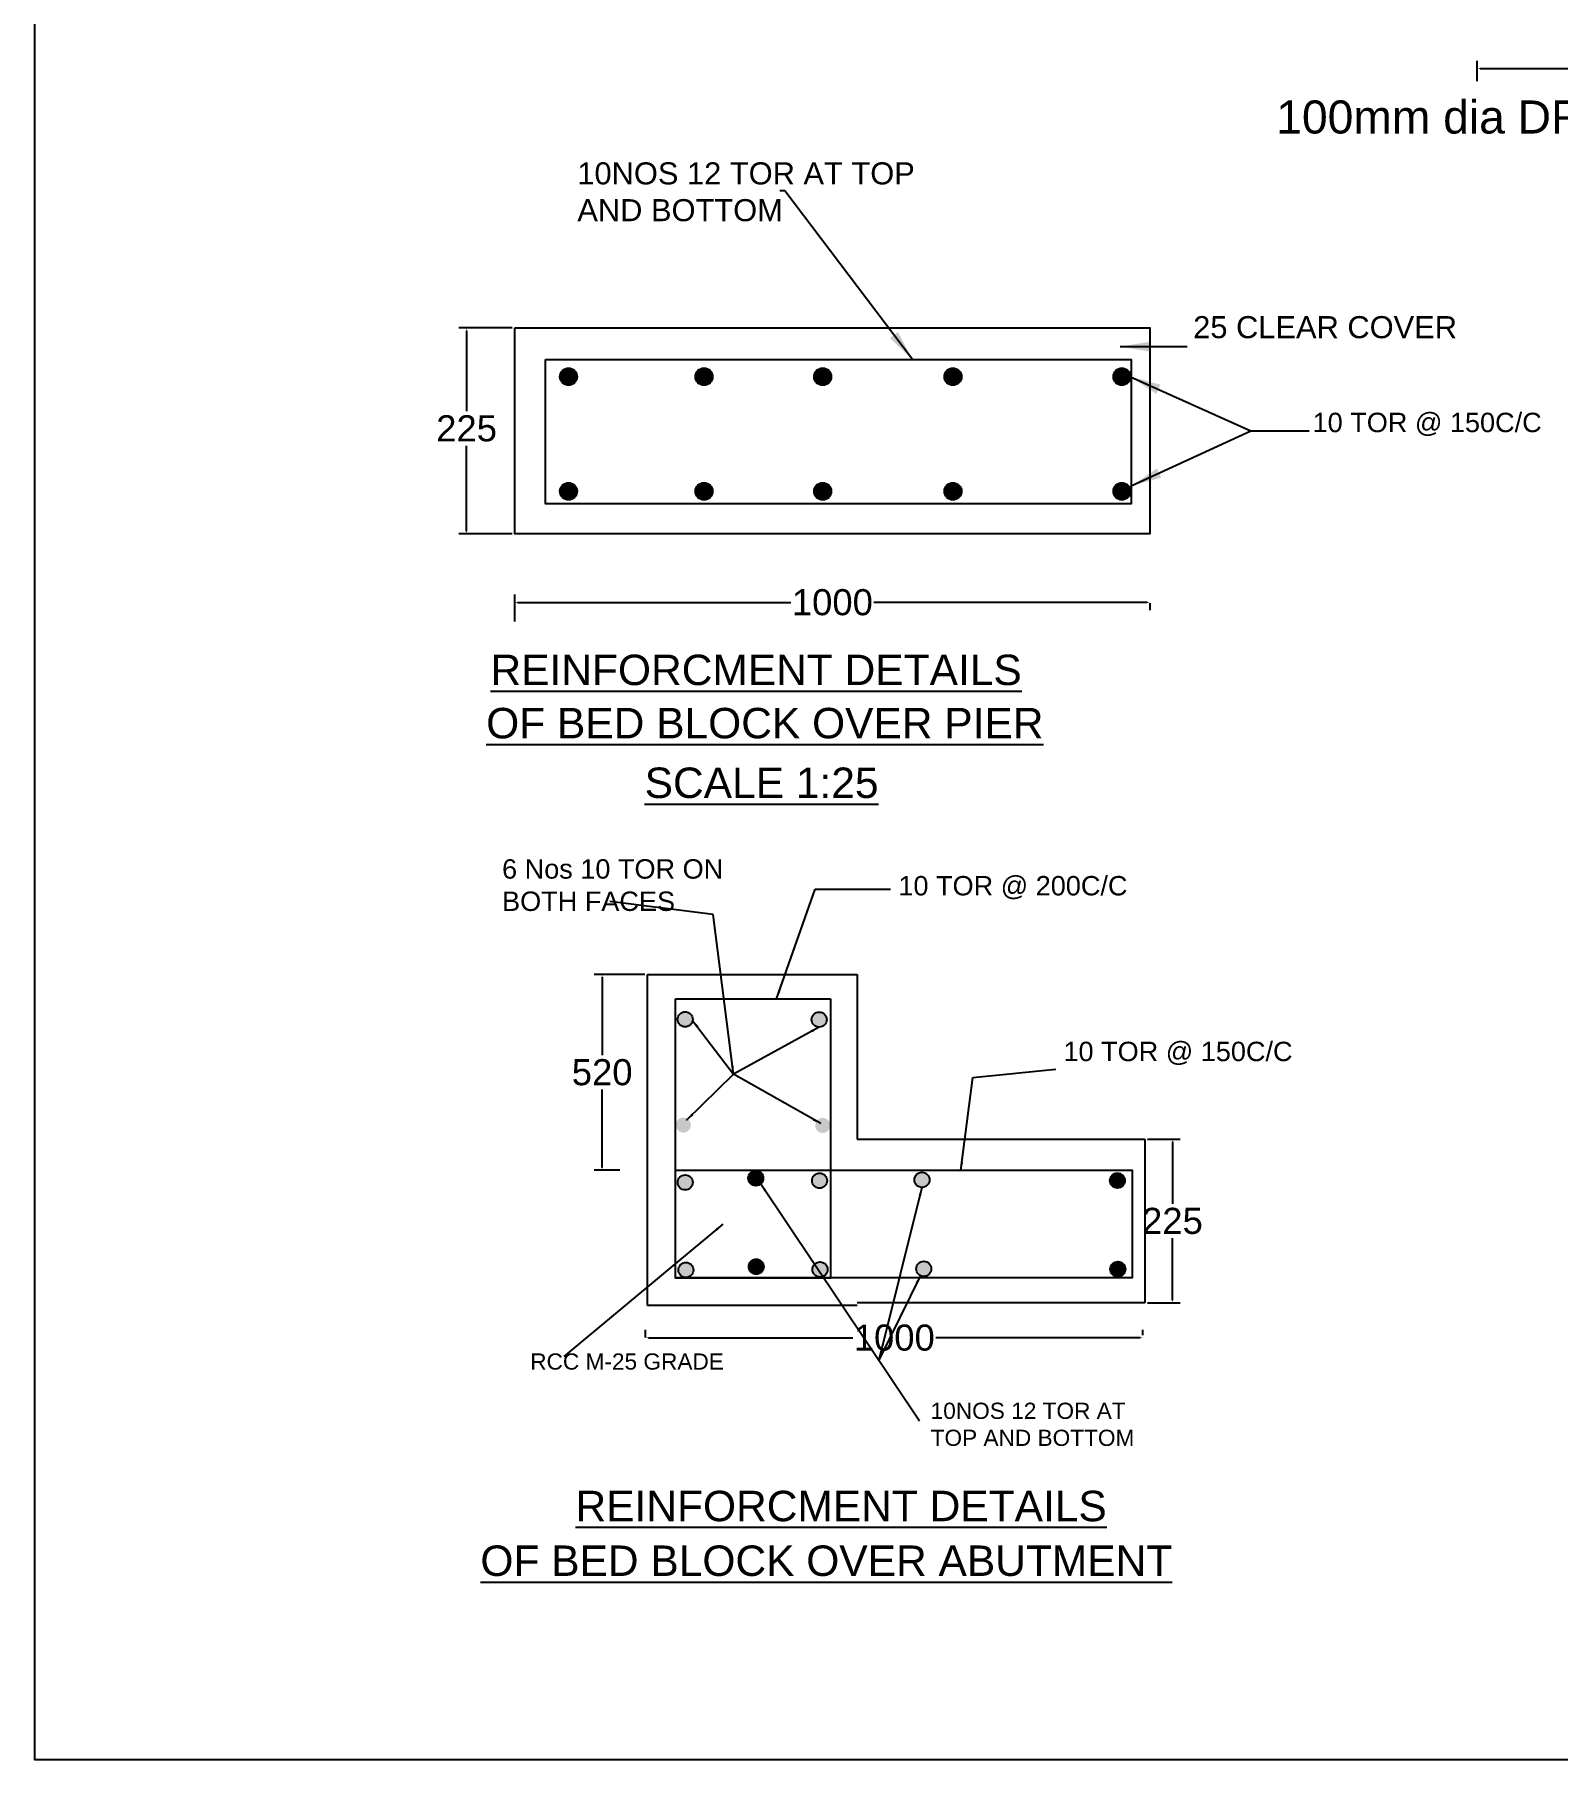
# Model space of a CAD drawing. Header units: inches. Extents: x 0 to 11487, y 0 to 10656.
# Drawn here: x 330.6 to 365.64, y 184.5 to 224.18 of the extents above; entities that cross this region are included whole.
import ezdxf

# ---------------------------------------------------------------- set-up
doc = ezdxf.new("R2010")
doc.units = ezdxf.units.IN
doc.header["$MEASUREMENT"] = 0
for name, color, linetype in [('DIMENSION', 255, 'Continuous'), ('DRAWING', 7, 'Continuous'), ('HATCH', 7, 'Continuous'), ('TEXT', 255, 'Continuous')]:
    doc.layers.add(name, color=color, linetype=linetype)
doc.styles.get("Standard").update_dxf_attribs({"font": 'arial.ttf'})
doc.styles.add('TIMES NEW ROMAN', font='times.ttf')
doc.dimstyles.new('dig', dxfattribs={"dimtxt": 0.125, "dimasz": 0.0625, "dimexe": 0.18, "dimexo": 0.0625, "dimgap": 0.09, "dimtad": 0, "dimtih": 1, "dimtoh": 1, "dimdec": 4, "dimzin": 0, "dimdsep": 46, "dimtxsty": 'Standard', "dimcen": 0.09, "dimadec": 0, "dimazin": 0, "dimtfac": 1, "dimtdec": 4, "dimtofl": 0, "dimtmove": 0, "dimatfit": 3, "dimldrblk": 'ARCHTICK', "dimfxl": 1, "dimtolj": 1, "dimtzin": 0, "dimarcsym": 0})
doc.dimstyles.new('ISO-25', dxfattribs={"dimtxt": 0.636364, "dimasz": 0.703125, "dimexe": 1.25, "dimexo": 0.625, "dimtad": 0, "dimtih": 1, "dimtoh": 1, "dimlfac": 100, "dimtxsty": 'TIMES NEW ROMAN', "dimcen": 2.5, "dimadec": 0, "dimazin": 0, "dimtfac": 1, "dimtmove": 0, "dimatfit": 3, "dimfxl": 1, "dimarcsym": 0})
doc.dimstyles.get("Standard").update_dxf_attribs({"dimtxt": 0.18, "dimasz": 0.1875, "dimexe": 0.18, "dimexo": 0.0625, "dimgap": 0.09, "dimtad": 0, "dimtih": 1, "dimtoh": 1, "dimdec": 4, "dimzin": 0, "dimdsep": 46, "dimtxsty": 'Standard', "dimcen": 0.09, "dimadec": 0, "dimazin": 0, "dimtfac": 1, "dimtdec": 4, "dimtofl": 0, "dimtmove": 0, "dimatfit": 3, "dimfxl": 1, "dimtolj": 1, "dimtzin": 0, "dimarcsym": 0})

# ---------------------------------------------------------------- blocks, each defined once
blk = doc.blocks.new('*D54')
at = {"layer": 'Defpoints', "color": 0, "ltscale": 0.02, "transparency": 16777216}
for p in [(344.659, 194.145), (356.101, 194.198), (356.101, 194.198)]:
    blk.add_point(p, dxfattribs=at)
at = {"layer": 'DIMENSION', "color": 0, "lineweight": -2, "ltscale": 0.02, "transparency": 16777216}
for p, q in [((344.659, 194.207), (344.659, 194.378)), ((344.722, 194.198), (349.423, 194.198)), ((356.038, 194.198), (351.336, 194.198)), ((356.101, 194.26), (356.101, 194.378))]:
    blk.add_line(p, q, dxfattribs=at)
at = {"layer": 'DIMENSION', "color": 0, "ltscale": 0.02, "transparency": 16777216}
for points in [[(344.722, 194.208), (344.722, 194.187), (344.659, 194.198)], [(356.038, 194.208), (356.038, 194.187), (356.101, 194.198)]]:
    blk.add_solid(points, dxfattribs=at)
at = {"layer": 'DIMENSION', "color": 0, "ltscale": 0.02, "transparency": 16777216, "insert": (350.38, 194.198), "char_height": 0.6, "attachment_point": 5}
blk.add_mtext('\\A1;1000', dxfattribs=at)
blk = doc.blocks.new('_ArchTick')
at = {"color": 0, "linetype": 'ByBlock', "const_width": 0.15}
blk.add_lwpolyline([(-0.5, -0.5), (0.5, 0.5)], dxfattribs=at)
blk = doc.blocks.new('*D55')
at = {"layer": 'Defpoints', "color": 0, "ltscale": 0.02, "transparency": 16777216}
for p in [(344.705, 202.555), (343.659, 198.052), (344.131, 198.052)]:
    blk.add_point(p, dxfattribs=at)
at = {"layer": 'DIMENSION', "color": 0, "lineweight": -2, "ltscale": 0.02, "transparency": 16777216}
for p, q in [((344.642, 202.555), (343.479, 202.555)), ((343.659, 202.493), (343.659, 200.7)), ((343.659, 198.114), (343.659, 199.907)), ((344.069, 198.052), (343.479, 198.052))]:
    blk.add_line(p, q, dxfattribs=at)
at = {"layer": 'DIMENSION', "color": 0, "ltscale": 0.02, "transparency": 16777216}
for points in [[(343.649, 202.493), (343.669, 202.493), (343.659, 202.555)], [(343.649, 198.114), (343.669, 198.114), (343.659, 198.052)]]:
    blk.add_solid(points, dxfattribs=at)
at = {"layer": 'DIMENSION', "color": 0, "ltscale": 0.02, "transparency": 16777216, "insert": (343.659, 200.303), "char_height": 0.6, "attachment_point": 5}
blk.add_mtext('\\A1;520', dxfattribs=at)
blk = doc.blocks.new('*D56')
at = {"layer": 'Defpoints', "color": 0, "ltscale": 0.02, "transparency": 16777216}
for p in [(356.146, 198.765), (356.146, 195.001), (356.78, 195.001)]:
    blk.add_point(p, dxfattribs=at)
at = {"layer": 'DIMENSION', "color": 0, "lineweight": -2, "ltscale": 0.02, "transparency": 16777216}
for p, q in [((356.209, 198.765), (356.96, 198.765)), ((356.78, 198.703), (356.78, 197.279)), ((356.78, 195.063), (356.78, 196.486)), ((356.209, 195.001), (356.96, 195.001))]:
    blk.add_line(p, q, dxfattribs=at)
at = {"layer": 'DIMENSION', "color": 0, "ltscale": 0.02, "transparency": 16777216}
for points in [[(356.77, 198.703), (356.79, 198.703), (356.78, 198.765)], [(356.77, 195.063), (356.79, 195.063), (356.78, 195.001)]]:
    blk.add_solid(points, dxfattribs=at)
at = {"layer": 'DIMENSION', "color": 0, "ltscale": 0.02, "transparency": 16777216, "insert": (356.78, 196.883), "char_height": 0.6, "attachment_point": 5}
blk.add_mtext('\\A1;225', dxfattribs=at)
blk = doc.blocks.new('*D62')
at = {"layer": 'Defpoints', "color": 0, "ltscale": 0.02, "transparency": 16777216}
for p in [(341.648, 217.426), (340.54, 212.69), (341.648, 212.69)]:
    blk.add_point(p, dxfattribs=at)
at = {"layer": 'DIMENSION', "color": 0, "lineweight": -2, "ltscale": 0.02, "transparency": 16777216}
for p, q in [((341.586, 217.426), (340.36, 217.426)), ((340.54, 217.363), (340.54, 215.511)), ((340.54, 212.752), (340.54, 214.718)), ((341.586, 212.69), (340.36, 212.69))]:
    blk.add_line(p, q, dxfattribs=at)
at = {"layer": 'DIMENSION', "color": 0, "ltscale": 0.02, "transparency": 16777216}
for points in [[(340.53, 217.363), (340.55, 217.363), (340.54, 217.426)], [(340.53, 212.752), (340.55, 212.752), (340.54, 212.69)]]:
    blk.add_solid(points, dxfattribs=at)
at = {"layer": 'DIMENSION', "color": 0, "ltscale": 0.02, "transparency": 16777216, "insert": (340.54, 215.114), "char_height": 0.6, "attachment_point": 5}
blk.add_mtext('\\A1;225', dxfattribs=at)
blk = doc.blocks.new('*D61')
at = {"layer": 'Defpoints', "color": 0, "ltscale": 0.02, "transparency": 16777216}
for p in [(356.263, 211.16), (356.263, 211.114), (341.648, 210.611)]:
    blk.add_point(p, dxfattribs=at)
at = {"layer": 'DIMENSION', "color": 0, "lineweight": -2, "ltscale": 0.02, "transparency": 16777216}
for p, q in [((341.648, 210.673), (341.648, 211.294)), ((341.711, 211.114), (347.999, 211.114)), ((356.201, 211.114), (349.912, 211.114)), ((356.263, 211.098), (356.263, 210.934))]:
    blk.add_line(p, q, dxfattribs=at)
at = {"layer": 'DIMENSION', "color": 0, "ltscale": 0.02, "transparency": 16777216}
for points in [[(341.711, 211.125), (341.711, 211.104), (341.648, 211.114)], [(356.201, 211.125), (356.201, 211.104), (356.263, 211.114)]]:
    blk.add_solid(points, dxfattribs=at)
at = {"layer": 'DIMENSION', "color": 0, "ltscale": 0.02, "transparency": 16777216, "insert": (348.956, 211.114), "char_height": 0.6, "attachment_point": 5}
blk.add_mtext('\\A1;1000', dxfattribs=at)
blk = doc.blocks.new('*D87')
at = {"layer": 'Defpoints', "color": 0, "ltscale": 0.02, "transparency": 16777216}
for p in [(363.793, 223.038), (399.158, 223.393), (399.158, 223.038)]:
    blk.add_point(p, dxfattribs=at)
at = {"layer": 'DIMENSION', "color": 0, "lineweight": -2, "ltscale": 0.02, "transparency": 16777216}
for p, q in [((363.793, 223.101), (363.793, 223.573)), ((399.158, 223.101), (399.158, 223.573)), ((363.856, 223.393), (380.479, 223.393)), ((399.095, 223.393), (382.473, 223.393))]:
    blk.add_line(p, q, dxfattribs=at)
at = {"layer": 'DIMENSION', "color": 0, "ltscale": 0.02, "transparency": 16777216}
for points in [[(363.856, 223.404), (363.856, 223.383), (363.793, 223.393)], [(399.095, 223.404), (399.095, 223.383), (399.158, 223.393)]]:
    blk.add_solid(points, dxfattribs=at)
at = {"layer": 'DIMENSION', "color": 0, "ltscale": 0.02, "transparency": 16777216, "insert": (381.476, 223.393), "char_height": 0.6, "attachment_point": 5}
blk.add_mtext('\\A1;4700', dxfattribs=at)

msp = doc.modelspace()

# ---------------------------------------------------------------- hatches: boundary and pattern name
at = {"layer": 'HATCH'}
for points in [[(342.68652, 216.30438, 1), (343.08161, 216.30438, 1)], [(345.80566, 216.30438, 1), (346.20075, 216.30438, 1)], [(348.53533, 216.30438, 1), (348.93042, 216.30438, 1)], [(351.53173, 216.30438, 1), (351.92682, 216.30438, 1)], [(355.41989, 216.30438, 1), (355.81498, 216.30438, 1)], [(342.68652, 213.66891, 1), (343.08161, 213.66891, 1)], [(345.80566, 213.66891, 1), (346.20075, 213.66891, 1)], [(348.53533, 213.66891, 1), (348.93042, 213.66891, 1)], [(351.53173, 213.66891, 1), (351.92682, 213.66891, 1)], [(355.41989, 213.66891, 1), (355.81498, 213.66891, 1)], [(347.01967, 197.86917, 1), (347.36669, 197.86917, 1)], [(355.34012, 197.81326, 1), (355.68713, 197.81326, 1)], [(347.03008, 195.83271, 1), (347.37709, 195.83271, 1)], [(355.35052, 195.7768, 1), (355.69753, 195.7768, 1)]]:
    msp.add_hatch(color=256, dxfattribs=at).paths.add_polyline_path(points)
h = msp.add_hatch(color=256, dxfattribs=at)
h.paths.add_polyline_path([(348.47872, 201.51758, 1), (348.82574, 201.51758, 1)])
h.paths.add_polyline_path([(345.74183, 201.52255, 1), (345.39482, 201.52255, 1)])
h = msp.add_hatch(color=256, dxfattribs=at)
h.paths.add_polyline_path([(348.85953, 199.20166, 0.67483263), (348.5611, 199.08124, 0.28343791), (348.65665, 198.92623)])
h.paths.add_polyline_path([(348.90289, 199.03898), (348.90289, 199.12349, 0.1310024), (348.85953, 199.20166), (348.65665, 198.92623, 0.48022334)])
h.paths.add_polyline_path([(345.56416, 199.26053), (345.49191, 199.26053, 0.18293728), (345.38859, 199.19406), (345.58028, 198.92537, 0.32720785), (345.70154, 199.09082, 0.35403658)])
h.paths.add_polyline_path([(345.38859, 199.19406, 0.16069185), (345.35453, 199.09082, 0.50692297), (345.58028, 198.92537)])
h = msp.add_hatch(color=256, dxfattribs=at)
h.paths.add_polyline_path([(351.19039, 197.83012, 1), (350.84338, 197.83012, 1)])
h.paths.add_polyline_path([(351.23114, 195.78297, 1), (350.88413, 195.78297, 1)])
h.paths.add_polyline_path([(348.84501, 195.76826, 1), (348.498, 195.76826, 1)])
h.paths.add_polyline_path([(348.48759, 197.81292, 1), (348.83461, 197.81292, 1)])
h.paths.add_polyline_path([(345.39717, 197.77141, 1), (345.74418, 197.77141, 1)])
h.paths.add_polyline_path([(345.41274, 195.75789, 1), (345.75975, 195.75789, 1)])

# ---------------------------------------------------------------- linework, layer by layer
at = {"layer": 'DRAWING'}
for p, q in [((344.70462, 194.93677), (344.70462, 202.55529)), ((349.5256, 202.55529), (349.5256, 198.76507)), ((349.5256, 198.76507), (356.14609, 198.76507)), ((349.5256, 194.93677), (344.70462, 194.93677)), ((356.14609, 195.00053), (349.5256, 195.00053))]:
    msp.add_line(p, q, dxfattribs=at)
at = {"layer": 'DRAWING', "ltscale": 0.02}
for points in [[(341.64801, 217.42594), (356.2633, 217.42594), (356.2633, 212.68973), (341.64801, 212.68973)], [(342.35464, 216.70259), (355.83242, 216.70259), (355.83242, 213.37864), (342.35464, 213.37864)]]:
    msp.add_lwpolyline(points, close=True, dxfattribs=at)
for points in [[(344.70462, 202.55529), (349.5256, 202.55529)], [(345.34819, 201.99564), (348.90991, 201.99564)], [(356.14609, 198.76507), (356.14609, 195.00053)]]:
    msp.add_lwpolyline(points, dxfattribs=at)
at = {"layer": 'DRAWING'}
msp.add_lwpolyline([(348.90991, 201.99564), (348.90991, 195.57211), (345.34819, 195.57211), (345.34819, 201.99564)], dxfattribs=at)
msp.add_lwpolyline([(345.34819, 198.05165), (355.85435, 198.05165), (355.85435, 195.57503), (345.34819, 195.57503)], close=True, dxfattribs=at)
for centre, radius in [((342.88407, 216.30438), 0.19755), ((346.00321, 216.30438), 0.19755), ((348.73288, 216.30438), 0.19755), ((351.72927, 216.30438), 0.19755), ((355.61744, 216.30438), 0.19755), ((342.88407, 213.66891), 0.19755), ((346.00321, 213.66891), 0.19755), ((348.73288, 213.66891), 0.19755), ((351.72927, 213.66891), 0.19755), ((355.61744, 213.66891), 0.19755), ((345.56833, 201.52255), 0.17351), ((348.65223, 201.51758), 0.17351), ((347.19318, 197.86917), 0.17351), ((351.01689, 197.83012), 0.17351), ((345.57067, 197.77141), 0.17351), ((348.6611, 197.81292), 0.17351), ((355.51362, 197.81326), 0.17351), ((345.58625, 195.75789), 0.17351), ((347.20358, 195.83271), 0.17351), ((348.6715, 195.76826), 0.17351), ((351.05764, 195.78297), 0.17351), ((355.52403, 195.7768), 0.17351)]:
    msp.add_circle(centre, radius, dxfattribs=at)
at = {"layer": 'TEXT', "ltscale": 0.02}
msp.add_lwpolyline([(431.92859, 264.40729), (330.5986, 264.40729), (330.5986, 184.49722), (431.92859, 184.49722)], close=True, dxfattribs=at)

# ---------------------------------------------------------------- texts
at = {"layer": 'TEXT'}
for p in [(341.08951, 209.21171), (343.04551, 189.97861)]:
    msp.add_text('%%UREINFORCMENT DETAILS', height=0.7, dxfattribs=at).set_placement(p)
at = {"layer": 'TEXT', "attachment_point": 1}
for s, insert, char_height, width in [('100mm dia DRAIN SPOUT', (359.16848, 222.65928), 0.7610751, 12.8072747), ('10NOS 12 TOR AT TOP AND BOTTOM ', (343.08825, 221.23598), 0.5077314, 8.0117216), ('25 CLEAR COVER', (357.25717, 217.69839), 0.5077314, 7.0490536), ('10 TOR @ 150C/C', (360.0044, 215.47579), 0.4459449, 5.2140197), ('{\\L OF BED BLOCK OVER PIER }', (340.71875, 208.68683), 0.7, 21.8478415), ('{\\LSCALE 1:25}', (344.63698, 207.31438), 0.7, 21.8478415), ('6 Nos 10 TOR ON BOTH FACES', (341.35619, 205.20554), 0.4459449, 5.2140197), ('10 TOR @ 200C/C', (350.4748, 204.81928), 0.4459449, 5.5745409), ('10 TOR @ 150C/C', (354.2722, 201.00744), 0.4459449, 5.2140197), ('RCC M-25 GRADE', (342.00423, 193.83833), 0.3728106, 4.7703312), ('10NOS 12 TOR AT TOP AND BOTTOM ', (351.2167, 192.70471), 0.3728106, 4.7703312), ('{\\L OF BED BLOCK OVER ABUTMENT}', (340.58556, 189.42007), 0.7, 21.8478415)]:
    msp.add_mtext(s, dxfattribs=dict(at, insert=insert, char_height=char_height, width=width))

# ---------------------------------------------------------------- dimensions: what is measured, and where the dimension line sits
at = {"layer": 'DIMENSION', "ltscale": 0.02}
for base, p1, p2, text, picture, middle in [((399.15795, 223.39335), (363.79347, 223.03833), (399.15795, 223.03833), '4700', '*D87', (381.47571, 223.39335)), ((356.2633, 211.11429), (341.64801, 210.61052), (356.2633, 211.16008), '1000', '*D61', (348.95565, 211.11429)), ((356.10058, 194.19785), (344.65912, 194.14464), (356.10058, 194.19785), '1000', '*D54', (350.37985, 194.19785))]:
    dim = msp.add_linear_dim(base=base, p1=p1, p2=p2, text=text, dimstyle='dig', override={"dimtxt": 0.6}, dxfattribs=at)
    dim.commit()
    dim.dimension.update_dxf_attribs({"geometry": picture, "text_midpoint": middle})
dim = msp.add_linear_dim(base=(340.54001, 212.68973), p1=(341.64801, 217.42594), p2=(341.64801, 212.68973), angle=90, text='225', dimstyle='dig', override={"dimtxt": 0.6}, dxfattribs=at)
dim.commit()
dim.dimension.update_dxf_attribs({"geometry": '*D62', "text_midpoint": (340.54001, 215.11436), "dimtype": 160})
for base, p1, p2, text, picture, middle in [((343.65907, 198.05165), (344.70462, 202.55529), (344.13111, 198.05165), '520', '*D55', (343.65907, 200.30347)), ((356.78005, 195.00053), (356.14609, 198.76507), (356.14609, 195.00053), '225', '*D56', (356.78005, 196.8828))]:
    dim = msp.add_linear_dim(base=base, p1=p1, p2=p2, angle=90, text=text, dimstyle='dig', override={"dimtxt": 0.6}, dxfattribs=at)
    dim.commit()
    dim.dimension.update_dxf_attribs({"geometry": picture, "text_midpoint": middle})

# ---------------------------------------------------------------- leaders
for points in [[(347.66988, 201.99564), (348.56111, 204.52074), (350.29609, 204.52074)], [(346.67813, 200.26406), (346.21689, 203.93743), (343.83328, 204.23503)], [(345.74029, 201.49949), (346.67813, 200.26406)], [(348.65223, 201.34408), (346.67813, 200.26406)], [(345.60104, 199.20002), (346.67813, 200.26406)], [(348.68765, 199.12343), (346.67813, 200.26406)], [(351.91226, 198.05165), (352.18561, 200.18352), (354.09893, 200.37852)], [(347.30763, 197.73877), (350.96365, 192.28427)], [(351.01689, 197.65661), (350.02489, 193.68482)], [(346.43684, 196.80867), (342.77914, 193.76409)], [(350.98101, 195.6273), (350.02489, 193.68482)]]:
    msp.add_leader(points, dimstyle='Standard', override={"dimgap": 0.09, "dimtad": 0}, dxfattribs=at)
at = {"layer": 'DRAWING', "ltscale": 0.02}
for points in [[(350.79752, 216.70259), (347.86305, 220.57677), (347.74918, 220.57677)], [(355.57562, 216.99644), (357.11924, 216.99644)], [(355.81498, 216.30438), (358.584, 215.05985), (359.92482, 215.05985)], [(355.83242, 213.79336), (358.584, 215.05985)]]:
    msp.add_leader(points, dimstyle='ISO-25', override={"dimgap": 0.625, "dimtad": 0}, dxfattribs=at)

doc.saveas('drawing.dxf')
